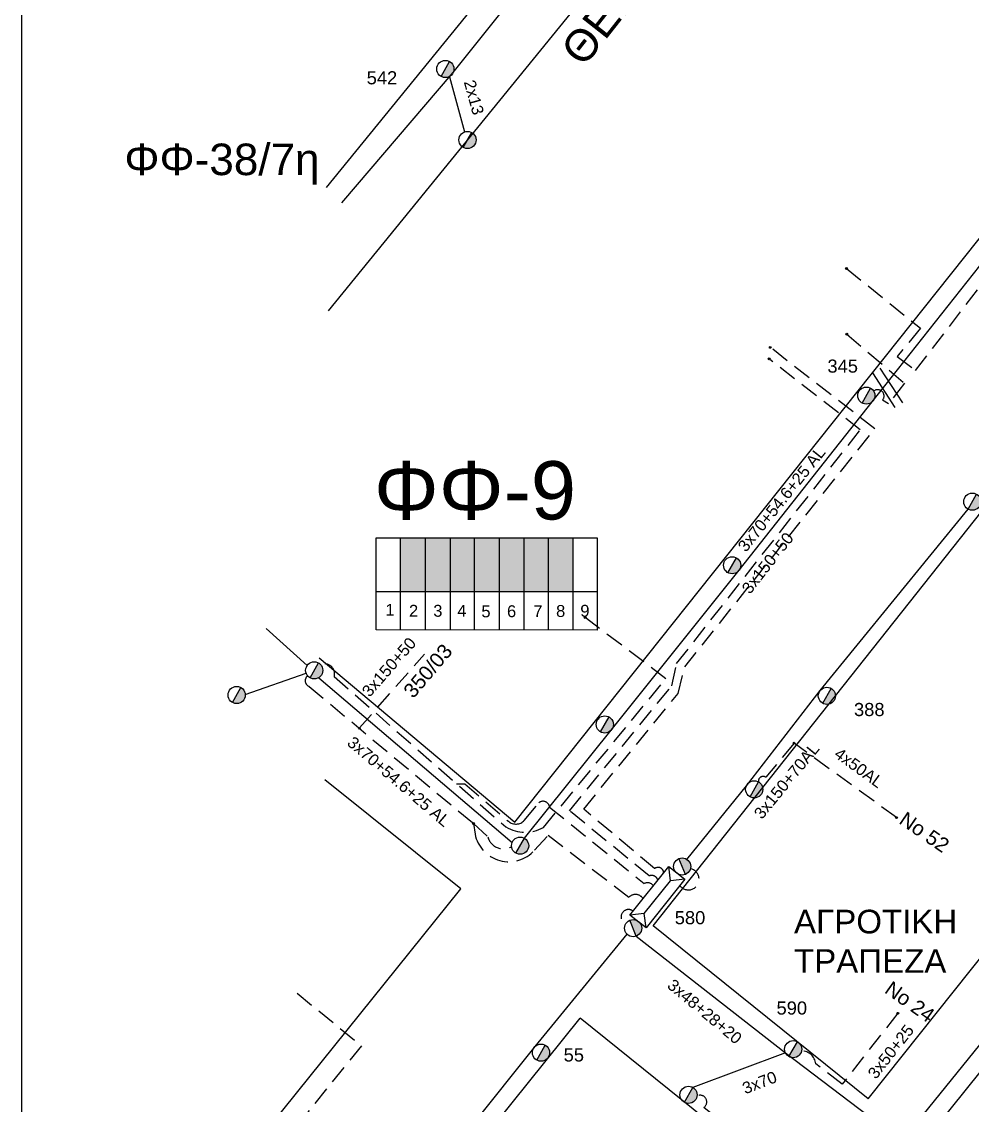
# Model space of a CAD drawing. Header units: millimetres. Extents: x 1421 to 7547, y 822 to 1863.
# Drawn here: x 5474.1 to 5604.7, y 1052.2 to 1201.1 of the extents above; entities that cross this region are included whole.
import ezdxf
from ezdxf.enums import TextEntityAlignment as Align

# ---------------------------------------------------------------- set-up
doc = ezdxf.new("R2010")
doc.units = ezdxf.units.MM
doc.linetypes.add('DASHED', pattern=[19.05, 12.7, -6.35])
doc.layers.get('0').update_dxf_attribs({"lineweight": 30})
for name, color, linetype, lineweight in [('2x13', 7, 'Continuous', 30), ('3x150+50', 7, 'Continuous', 30), ('3x48+28+16_5', 7, 'Continuous', 30), ('3x50+25', 7, 'DASHED', 30), ('4x50+13_5', 7, 'Continuous', 30), ('4x50+16_5', 7, 'Continuous', 30), ('4x50AL', 7, 'Continuous', 30), ('Pillar OTE', 7, 'Continuous', 30), ('TEXT_ΚΑΛΩΔΙΩΝ', 7, 'Continuous', 30), ('Άγνωστο εναέριο καλώδιο', 7, 'Continuous', 30), ('Άγνωστο Υπόγειο Καλώδιο', 7, 'DASHED', 30), ('Γυμνά εναέρια ΧΤ και ΦΟΠ (3Φ)   4x50+16AL', 7, 'Continuous', 30), ('Καλώδια ΧΤ   3x150+50CU', 7, 'DASHED', 30), ('Καλώδια ΧΤ   3x150+70AL', 7, 'DASHED', 30), ('Καλώδια ΧΤ   3x150AL+50CU', 7, 'DASHED', 30), ('Στύλος ΦΜ', 7, 'Continuous', 30), ('Στύλος ΦΜ @ 1', 7, 'Continuous', 30), ('Συνδέσεις', 7, 'Continuous', 30), ('Συνεστραμμένα ΧΤ   3x70+54.6+25 AL', 7, 'SYN_LINE', 30), ('Τομή', 7, 'Continuous', 30), ('Υποσταθμός εναέριος 2 στύλων', 7, 'Continuous', 30), ('Υποσταθμός πόλεως', 7, 'Continuous', 30), ('Υπόβαθρο ΔΕΗ', 7, 'Continuous', 30)]:
    doc.layers.add(name, color=color, linetype=linetype, lineweight=lineweight)
doc.styles.add('arial', font='arial.ttf')
doc.styles.get("Standard").update_dxf_attribs({"font": 'arial.ttf'})
doc.linetypes.add('SYN_LINE', pattern='A,0.5,-0.0001,["/\\/\\/\\/",Standard,S=0.1,R=0,X=0,Y=-0.05],-0.25', length=0.7501)

# ---------------------------------------------------------------- blocks, each defined once
blk = doc.blocks.new('ΥΠΑΡΧΩΝ ΤΣΙΜΕΝΤΕΝΙΟΣ ΣΤΥΛΟΣ')
at = {"layer": 'Στύλος ΦΜ'}
blk.add_hatch(color=7, dxfattribs=at).paths.add_polyline_path([(-1.29, -2.28, 0.574793), (2.62, 0, 0.268822), (1.3, 2.27)])
at = {"layer": 'Στύλος ΦΜ', "color": 7}
blk.add_line((-1.29, -2.28), (1.3, 2.27), dxfattribs=at)
blk.add_circle((0, 0), 2.62, dxfattribs=at)
at = {"layer": 'Στύλος ΦΜ', "flags": 4}
for tag, p in [('ΑΡΙΘΜΟΣ', (-4.68, 8.05)), ('ΤΥΠΟΣ', (-4.91, 3.03))]:
    blk.add_attdef(tag, p, '', height=4, dxfattribs=at)
blk = doc.blocks.new('ΥΠΟΣΤΑΘΜΟΣ ΕΝΑΕΡΙΟΣ ΕΠΙ 2 ΣΤΥΛΩΝ')
at = {"layer": 'Υποσταθμός εναέριος 2 στύλων', "linetype": 'Continuous', "lineweight": -3}
for points in [[(-11.97, -2.11, 0.574793), (-8.45, -0.07, 0.268822), (-9.64, 1.98)], [(9.68, -2.15, 0.574793), (13.19, -0.1, 0.268822), (12.01, 1.95)]]:
    blk.add_hatch(color=256, dxfattribs=at).paths.add_polyline_path(points)
for p, q in [((-11.97, -2.11), (-9.64, 1.98)), ((9.68, -2.15), (12.01, 1.95))]:
    blk.add_line(p, q, dxfattribs=at)
for centre in [(-10.81, -0.07), (10.84, -0.1)]:
    blk.add_circle(centre, 2.36, dxfattribs=at)
at = {"layer": 'Υποσταθμός πόλεως', "linetype": 'Continuous', "lineweight": -3, "ltscale": 40}
blk.add_lwpolyline([(-8.57, 2.82), (8.57, 2.82), (8.57, -2.82), (-8.57, -2.82)], close=True, dxfattribs=at)
for points in [[(-5.75, 0), (-8.57, 2.82)], [(-8.57, -2.82), (-5.75, 0)], [(-5.75, 0), (5.75, 0)], [(5.75, 0), (8.57, 2.82)], [(8.57, -2.82), (5.75, 0)]]:
    blk.add_lwpolyline(points, dxfattribs=at)
at = {"layer": 'Υποσταθμός εναέριος 2 στύλων', "ltscale": 40, "flags": 1}
for tag, p in [('ΜΕΤΑΣΧΗΜΑΤΙΣΜΟΣ', (14.09, 2.51)), ('ΙΣΧΥΣ', (14.07, -0.28)), ('ΑΡΙΘΜΟΣ', (14.19, -3))]:
    blk.add_attdef(tag, p, '', height=1.8, dxfattribs=at)
blk = doc.blocks.new('ΤΟΜΗ')
at = {"layer": 'Τομή', "lineweight": -3, "ltscale": 40}
for p, q in [((-11.37, 1.1), (11.37, 1.1)), ((11.37, -3.57), (-11.37, -3.57))]:
    blk.add_line(p, q, dxfattribs=at)
blk = doc.blocks.new('_ΣΥΝΔΕΣΗ')
at = {"layer": 'Συνδέσεις', "linetype": 'SYN_LINE', "ltscale": 40}
blk.add_hatch(color=256, dxfattribs=at).paths.add_polyline_path([(0.5, -0.01, 1), (-0.5, -0.01, 1)])
at = {"layer": 'Συνδέσεις'}
blk.add_circle((0, -0.01), 0.5, dxfattribs=at)

msp = doc.modelspace()

# ---------------------------------------------------------------- hatches: boundary and pattern name
at = {"layer": 'Καλώδια ΧΤ   3x150+50CU', "linetype": 'DASHED', "lineweight": -3, "ltscale": 0.2}
h = msp.add_hatch(color=85, dxfattribs=at)
h.dxf.hatch_style = 1
h.paths.add_polyline_path([(5526.18, 1122.81), (5529.62, 1122.81), (5529.62, 1130.17), (5526.18, 1130.17)])
h = msp.add_hatch(color=2, dxfattribs=at)
h.dxf.hatch_style = 1
h.paths.add_polyline_path([(5529.62, 1122.81), (5533.06, 1122.8), (5533.06, 1130.17), (5529.62, 1130.17)])
h = msp.add_hatch(color=6, dxfattribs=at)
h.dxf.hatch_style = 1
h.paths.add_polyline_path([(5536.36, 1130.17), (5533.06, 1130.17), (5533.06, 1122.8), (5536.36, 1122.8)])
h = msp.add_hatch(color=1, dxfattribs=at)
h.dxf.hatch_style = 1
h.paths.add_polyline_path([(5539.75, 1122.8), (5539.75, 1130.17), (5536.36, 1130.17), (5536.36, 1122.8)])
h = msp.add_hatch(color=151, dxfattribs=at)
h.dxf.hatch_style = 1
h.paths.add_polyline_path([(5543.14, 1130.17), (5539.75, 1130.17), (5539.75, 1122.8), (5543.14, 1122.79)])
h = msp.add_hatch(color=173, dxfattribs=at)
h.dxf.hatch_style = 1
h.paths.add_polyline_path([(5546.48, 1130.17), (5543.14, 1130.17), (5543.14, 1122.79), (5546.48, 1122.79)])
h = msp.add_hatch(color=27, dxfattribs=at)
h.dxf.hatch_style = 1
h.paths.add_polyline_path([(5549.82, 1130.17), (5546.48, 1130.17), (5546.48, 1122.79), (5549.82, 1122.79)])

# ---------------------------------------------------------------- linework, layer by layer
at = {"linetype": 'Continuous', "lineweight": -3, "ltscale": 0.2}
msp.add_lwpolyline([(5474.15, 1851.64), (7546.99, 1855.83), (7546.99, 826.44), (5474.15, 822.25)], close=True, dxfattribs=at)
at = {"layer": '2x13', "color": 6, "lineweight": -3, "ltscale": 0.2}
msp.add_lwpolyline([(5532.91, 1193.51), (5534.98, 1185.94)], dxfattribs=at)
at = {"layer": '3x150+50', "color": 27, "linetype": 'DASHED', "lineweight": -3, "ltscale": 0.2}
msp.add_lwpolyline([(5562.31, 1084.15, 0.622275), (5561.08, 1084.72), (5551.34, 1092.9), (5564.29, 1108.77), (5565.22, 1112.45), (5591.33, 1145.15), (5577.06, 1156.25)], format="xyb", dxfattribs=at)
at = {"layer": '3x150+50', "color": 173, "linetype": 'DASHED', "lineweight": -3, "ltscale": 0.2}
msp.add_lwpolyline([(5561.52, 1083.16, 0.440836), (5560.33, 1083.72), (5549.39, 1092.67), (5563.43, 1109.85), (5564.1, 1112.89), (5589.32, 1144.99), (5576.9, 1154.67)], format="xyb", dxfattribs=at)
at = {"layer": '3x150+50', "color": 85, "linetype": 'DASHED', "lineweight": -3, "ltscale": 0.2}
for points in [[(5515.19, 1112.76, -0.625045), (5517.08, 1111.1), (5540.66, 1090.44, 0.267304), (5545.8, 1090.37), (5562.63, 1110.81), (5551.53, 1119.21)], [(5533.86, 1096.39), (5535.01, 1096.36), (5541, 1091.22, 0.400245), (5543.18, 1091.34), (5545.16, 1093.76, -0.599738), (5546.64, 1093.18), (5559.65, 1082.67, -0.35375), (5560.9, 1082.38, 9.682818)]]:
    msp.add_lwpolyline(points, format="xyb", dxfattribs=at)
at = {"layer": '3x150+50', "color": 5, "linetype": 'DASHED', "lineweight": -3, "ltscale": 0.2}
msp.add_lwpolyline([(5520.52, 1104), (5529.45, 1114.17)], dxfattribs=at)
for points in [[(5513.42, 1111.21, 0.581651), (5513.62, 1109.75), (5536.2, 1090.92), (5538.16, 1089.11, 0.499464), (5541.43, 1087.73, 26.908578)], [(5536.2, 1090.92), (5536.41, 1089.47, 0.618609), (5544.6, 1087.26), (5546.45, 1089.32), (5557.54, 1080.77, -0.494568), (5559.49, 1080.6, 6.732698)]]:
    msp.add_lwpolyline(points, format="xyb", dxfattribs=at)
at = {"layer": '3x150+50', "color": 2, "linetype": 'DASHED', "lineweight": -3, "ltscale": 0.2}
msp.add_lwpolyline([(5568, 1038.83), (5574.81, 1046.43), (5567.82, 1051.9, 0.960823), (5566.91, 1053.48, -1.958502)], format="xyb", dxfattribs=at)
at = {"layer": '3x150+50', "color": 1, "linetype": 'DASHED', "lineweight": -3, "ltscale": 0.2}
msp.add_arc((5565.72, 1083.26), 1.46, 215.0736, 79.5971, dxfattribs=at)
at = {"layer": '3x150+50', "color": 6, "linetype": 'DASHED', "lineweight": -3, "ltscale": 0.2}
msp.add_arc((5557.5, 1078.07), 1.03, 52.1404, 246.6788, dxfattribs=at)
at = {"layer": '3x48+28+16_5', "color": 2, "lineweight": -3, "ltscale": 0.2}
msp.add_lwpolyline([(5558.56, 1075.45), (5579.04, 1059.43), (5594.24, 1047.86)], dxfattribs=at)
at = {"layer": '3x50+25', "color": 2, "lineweight": -3, "ltscale": 0.2}
msp.add_lwpolyline([(5594.47, 1064.85), (5586.83, 1055.11), (5583.2, 1057.91, 0.396774), (5581.26, 1059.65, 810.639712)], format="xyb", dxfattribs=at)
at = {"layer": '4x50+13_5', "color": 6, "lineweight": -3, "ltscale": 0.2}
msp.add_lwpolyline([(5518.14, 1176.18), (5533.43, 1194.12), (5546.18, 1210.12), (5561.63, 1229.66), (5573.77, 1247.62)], dxfattribs=at)
at = {"layer": '4x50+16_5', "color": 27, "lineweight": -3, "ltscale": 0.2}
msp.add_lwpolyline([(5595.61, 1048.01), (5620.72, 1079.02), (5642, 1105.87), (5665.6, 1135.02), (5683.51, 1156.9)], dxfattribs=at)
at = {"layer": '4x50AL', "color": 1, "linetype": 'DASHED', "lineweight": -3, "ltscale": 0.2}
msp.add_lwpolyline([(5594.3, 1091.73), (5580.22, 1101.97)], dxfattribs=at)
at = {"layer": 'Pillar OTE', "lineweight": -3, "ltscale": 40}
for points in [[(5522.85, 1117.53), (5522.85, 1130.17), (5553.19, 1130.17), (5553.19, 1117.5), (5522.85, 1117.53)], [(5526.18, 1117.53), (5526.18, 1130.17)], [(5529.62, 1117.52), (5529.62, 1130.17)], [(5533.06, 1117.52), (5533.06, 1130.17)], [(5536.36, 1117.52), (5536.36, 1130.17)], [(5539.75, 1117.51), (5539.75, 1130.17)], [(5543.14, 1117.51), (5543.14, 1130.17)], [(5546.48, 1117.51), (5546.48, 1130.17)], [(5549.87, 1117.5), (5549.87, 1130.17)], [(5522.85, 1122.81), (5553.19, 1122.78)]]:
    msp.add_lwpolyline(points, dxfattribs=at)
at = {"layer": 'Άγνωστο εναέριο καλώδιο', "color": 1, "lineweight": -3, "ltscale": 0.2}
msp.add_lwpolyline([(5565.52, 1085.99), (5573.68, 1096.08), (5583.81, 1109.18), (5604.13, 1134.11)], dxfattribs=at)
at = {"layer": 'Άγνωστο Υπόγειο Καλώδιο', "color": 133, "lineweight": -3, "ltscale": 0.2}
msp.add_lwpolyline([(5587.47, 1158.16), (5595.38, 1151.43), (5593.21, 1148.59), (5592.39, 1149.08, 0.904801), (5591.17, 1150.33, -2.688151)], format="xyb", dxfattribs=at)
at = {"layer": 'Άγνωστο Υπόγειο Καλώδιο', "color": 1, "lineweight": -3, "ltscale": 0.2}
msp.add_lwpolyline([(5512, 1067.59), (5520.8, 1060.37), (5506.23, 1042.36)], dxfattribs=at)
at = {"layer": 'Γυμνά εναέρια ΧΤ και ΦΟΠ (3Φ)   4x50+16AL', "color": 6, "lineweight": -3, "ltscale": 0.2}
msp.add_lwpolyline([(5509.2, 1014.63), (5527.19, 1038.39), (5544.66, 1060.29), (5557.29, 1075.71)], dxfattribs=at)
at = {"layer": 'Καλώδια ΧΤ   3x150+70AL', "color": 1, "linetype": 'DASHED', "lineweight": -3, "ltscale": 0.2}
msp.add_lwpolyline([(5580.22, 1101.97), (5576.36, 1097.27, 0.664548), (5575.34, 1096.63)], format="xyb", dxfattribs=at)
at = {"layer": 'Καλώδια ΧΤ   3x150AL+50CU', "color": 133, "linetype": 'DASHED', "lineweight": -3, "ltscale": 0.2}
msp.add_lwpolyline([(5587.43, 1167.16), (5597.6, 1158.95), (5594.4, 1155.1), (5596.92, 1153.16), (5630.9, 1197.4), (5646.64, 1183.33), (5647.78, 1184.68, 0.708222), (5648.35, 1185.39, -13.480418)], format="xyb", dxfattribs=at)
at = {"layer": 'Συνεστραμμένα ΧΤ   3x70+54.6+25 AL', "color": 133, "lineweight": -3, "ltscale": 20}
msp.add_lwpolyline([(5590.97, 1148.85), (5630.98, 1199.39)], dxfattribs=at)
at = {"layer": 'Συνεστραμμένα ΧΤ   3x70+54.6+25 AL', "color": 5, "lineweight": -3, "ltscale": 20}
for points in [[(5543.19, 1088.9), (5555.27, 1103.99), (5572.68, 1125.72), (5590.97, 1148.85)], [(5514.94, 1110.95), (5541.51, 1088.31)]]:
    msp.add_lwpolyline(points, dxfattribs=at)
at = {"layer": 'Συνεστραμμένα ΧΤ   3x70+54.6+25 AL', "color": 1, "lineweight": -3, "ltscale": 20}
msp.add_lwpolyline([(5513.37, 1112.64), (5507.74, 1117.71)], dxfattribs=at)
at = {"layer": 'Συνεστραμμένα ΧΤ   3x70+54.6+25 AL', "color": 7, "lineweight": -3, "ltscale": 10}
msp.add_lwpolyline([(5504.86, 1108.64), (5513.21, 1111.58)], dxfattribs=at)
at = {"layer": 'Συνεστραμμένα ΧΤ   3x70+54.6+25 AL', "color": 2, "lineweight": -3, "ltscale": 15}
msp.add_lwpolyline([(5579.04, 1059.43), (5566.33, 1054.66)], dxfattribs=at)
at = {"layer": 'Υπόβαθρο ΔΕΗ', "lineweight": -3, "ltscale": 0.2}
for p, q in [((5534.45, 1081.93), (5515.8, 1096.94)), ((5590.4, 1053.11), (5560.9, 1076.85)), ((5579.96, 1040.75), (5550.87, 1064.16))]:
    msp.add_line(p, q, dxfattribs=at)
for points in [[(5515.99, 1178.3), (5572.4, 1247.58)], [(5516.28, 1161.36), (5580.82, 1240.65)], [(5541.87, 1091.1), (5629.04, 1200.66)], [(5560.9, 1076.85), (5647.22, 1185.82)], [(5590.4, 1053.11), (5676.96, 1161.77)], [(5597.75, 1046.73), (5684.49, 1154.71)], [(5515.02, 1113.7), (5541.87, 1091.1)], [(5496.3, 1034.44), (5534.45, 1081.93)], [(5505.86, 1008.13), (5550.87, 1064.16)]]:
    msp.add_lwpolyline(points, dxfattribs=at)

# ---------------------------------------------------------------- block references
at = {"layer": 'Στύλος ΦΜ @ 1', "lineweight": -3, "ltscale": 40}
ref = msp.add_blockref('ΥΠΑΡΧΩΝ ΤΣΙΜΕΝΤΕΝΙΟΣ ΣΤΥΛΟΣ', (5532.34, 1194.58), dxfattribs=dict(at, xscale=0.4499999999998181, yscale=0.4499999999998181, zscale=0.4499999999998181))
ref.add_attrib('ΤΥΠΟΣ', '542', (5521.53, 1192.47), dxfattribs={"layer": 'Στύλος ΦΜ', "height": 1.8, "flags": 4})
at = {"layer": 'Στύλος ΦΜ @ 1', "lineweight": -3, "ltscale": 40, "xscale": 0.4499999999998181, "yscale": 0.4499999999998181, "zscale": 0.4499999999998181}
for p in [(5535.38, 1184.83), (5571.72, 1126.4), (5514.33, 1111.96), (5503.68, 1108.57), (5554.23, 1104.53), (5574.76, 1095.61), (5542.6, 1087.87), (5565.74, 1053.64)]:
    msp.add_blockref('ΥΠΑΡΧΩΝ ΤΣΙΜΕΝΤΕΝΙΟΣ ΣΤΥΛΟΣ', p, dxfattribs=at)
at = {"layer": 'Στύλος ΦΜ @ 1', "lineweight": -3, "ltscale": 40}
ref = msp.add_blockref('ΥΠΑΡΧΩΝ ΤΣΙΜΕΝΤΕΝΙΟΣ ΣΤΥΛΟΣ', (5590.16, 1149.71), dxfattribs=dict(at, xscale=0.4499999999998181, yscale=0.4499999999998181, zscale=0.4499999999998181))
ref.add_attrib('ΤΥΠΟΣ', '345', (5584.81, 1152.86), dxfattribs={"layer": 'Στύλος ΦΜ', "height": 1.8, "flags": 4})
ref = msp.add_blockref('ΥΠΑΡΧΩΝ ΤΣΙΜΕΝΤΕΝΙΟΣ ΣΤΥΛΟΣ', (5604.71, 1135.13), dxfattribs=dict(at, xscale=0.4499999999998181, yscale=0.4499999999998181, zscale=0.4499999999998181))
ref.add_attrib('ΤΥΠΟΣ', '579', (5607.76, 1131.75), dxfattribs={"layer": 'Στύλος ΦΜ', "height": 1.8, "flags": 4})
ref = msp.add_blockref('ΥΠΑΡΧΩΝ ΤΣΙΜΕΝΤΕΝΙΟΣ ΣΤΥΛΟΣ', (5584.74, 1108.46), dxfattribs=dict(at, xscale=0.4499999999998181, yscale=0.4499999999998181, zscale=0.4499999999998181))
ref.add_attrib('ΤΥΠΟΣ', '388', (5588.46, 1105.68), dxfattribs={"layer": 'Στύλος ΦΜ', "height": 1.8, "flags": 4})
ref = msp.add_blockref('ΥΠΑΡΧΩΝ ΤΣΙΜΕΝΤΕΝΙΟΣ ΣΤΥΛΟΣ', (5580.11, 1059.92), dxfattribs=dict(at, xscale=0.4499999999998181, yscale=0.4499999999998181, zscale=0.4499999999998181))
ref.add_attrib('ΤΥΠΟΣ', '590', (5577.82, 1064.67), dxfattribs={"layer": 'Στύλος ΦΜ', "height": 1.8, "flags": 4})
ref = msp.add_blockref('ΥΠΑΡΧΩΝ ΤΣΙΜΕΝΤΕΝΙΟΣ ΣΤΥΛΟΣ', (5545.48, 1059.44), dxfattribs=dict(at, xscale=0.4499999999998181, yscale=0.4499999999998181, zscale=0.4499999999998181))
ref.add_attrib('ΤΥΠΟΣ', '55', (5548.58, 1058.22), dxfattribs={"layer": 'Στύλος ΦΜ', "height": 1.8, "flags": 4})
at = {"layer": 'Συνδέσεις', "lineweight": -3, "xscale": 0.25, "yscale": 0.25, "zscale": 0.25}
for p in [(5587.43, 1167.17), (5587.47, 1158.16), (5576.96, 1156.33), (5576.8, 1154.76), (5551.53, 1119.22), (5520.52, 1104), (5580.22, 1101.98), (5594.3, 1091.73), (5536.2, 1090.92), (5594.47, 1064.85)]:
    msp.add_blockref('_ΣΥΝΔΕΣΗ', p, dxfattribs=at)
at = {"layer": 'Τομή', "lineweight": -3, "xscale": 0.2499999999998872, "yscale": 0.2499999999998872, "zscale": 0.2499999999998872, "rotation": 123.1309596240951}
msp.add_blockref('ΤΟΜΗ', (5592.81, 1150.6), dxfattribs=at)
at = {"layer": 'Υποσταθμός εναέριος 2 στύλων', "lineweight": -3, "xscale": 0.4999999999999999, "yscale": 0.4999999999999999, "zscale": 0.4999999999999999, "rotation": 51.59306827934645}
msp.add_blockref('ΥΠΟΣΤΑΘΜΟΣ ΕΝΑΕΡΙΟΣ ΕΠΙ 2 ΣΤΥΛΩΝ', (5561.45, 1080.8), dxfattribs=at)

# ---------------------------------------------------------------- texts
at = {"lineweight": -3, "ltscale": 40, "insert": (5547.92, 1197.38), "char_height": 4, "width": 42.6234, "attachment_point": 1, "rotation": 51.7843, "style": 'arial'}
msp.add_mtext('{\\H1.083x;ΘΕΜΙΣΤΟΚΛΕΟΥΣ}', dxfattribs=at)
at = {"lineweight": -3, "ltscale": 40, "attachment_point": 1, "style": 'arial'}
for s, insert, char_height, width in [('{\\H1.083x;ΦΦ-38/7η}', (5488.25, 1184.33), 4, 51.2353), ('{\\H1.083x;ΑΓΡΟΤΙΚΗ\\PΤΡΑΠΕΖΑ}', (5580.22, 1079.07), 3, 48.6977)]:
    msp.add_mtext(s, dxfattribs=dict(at, insert=insert, char_height=char_height, width=width))
at = {"lineweight": -3, "ltscale": 30, "char_height": 1.63, "width": 11.2573, "attachment_point": 1}
for s, insert in [('1', (5524.1, 1121.09)), ('2', (5527.34, 1120.96)), ('3', (5530.67, 1120.96)), ('4', (5533.97, 1120.96)), ('5', (5537.28, 1120.88)), ('6', (5540.8, 1120.9)), ('7', (5544.42, 1120.9)), ('8', (5547.54, 1120.93)), ('9', (5550.87, 1120.96))]:
    msp.add_mtext(s, dxfattribs=dict(at, insert=insert))
at = {"layer": 'TEXT_ΚΑΛΩΔΙΩΝ', "lineweight": -3, "ltscale": 0.2}
for s, rotation, p in [('2x13', 285.2873, (5536.27, 1190.68)), ('3x70+54.6+25 AL', 51.3026, (5578.51, 1135.49)), ('3x150+50', 51.8417, (5576.6, 1126.71)), ('3x150+50', 48.7349, (5524.59, 1112.42)), ('3x70+54.6+25 AL', 319.5496, (5525.95, 1096.69)), ('3x150+70AL', 50.6513, (5579.2, 1096.78)), ('4x50AL', 323.9506, (5589.14, 1098.58)), ('3x48+28+20', 320.1199, (5567.96, 1065.09)), ('3x50+25', 51.8859, (5593.51, 1059.58)), ('3x70', 21.2554, (5575.49, 1055.33))]:
    msp.add_text(s, height=1.6, rotation=rotation, dxfattribs=at).set_placement(p, align=Align.MIDDLE_CENTER)
at = {"layer": 'Υπόβαθρο ΔΕΗ', "lineweight": -3, "attachment_point": 1}
for s, width, insert, char_height in [('ΦΦ-9', 30.8332, (5522.52, 1140.69), 8), ('580', 1.8, (5563.84, 1078.88), 1.8)]:
    msp.add_mtext_dynamic_manual_height_columns(s, width=width, gutter_width=12.5, heights=[0], dxfattribs=dict(at, insert=insert, char_height=char_height))
at = {"layer": 'Υπόβαθρο ΔΕΗ', "lineweight": -3, "char_height": 2, "attachment_point": 1}
for s, width, insert, rotation in [('350/03', 18.6704, (5526.41, 1109.28), 49.8055), ('No 52', 13.4847, (5595.63, 1092.67), 325.4641), ('No 24', 13.4847, (5593.67, 1069.4), 324.7141)]:
    msp.add_mtext_dynamic_manual_height_columns(s, width=width, gutter_width=12.5, heights=[0], dxfattribs=dict(at, insert=insert, rotation=rotation))

doc.saveas('drawing.dxf')
